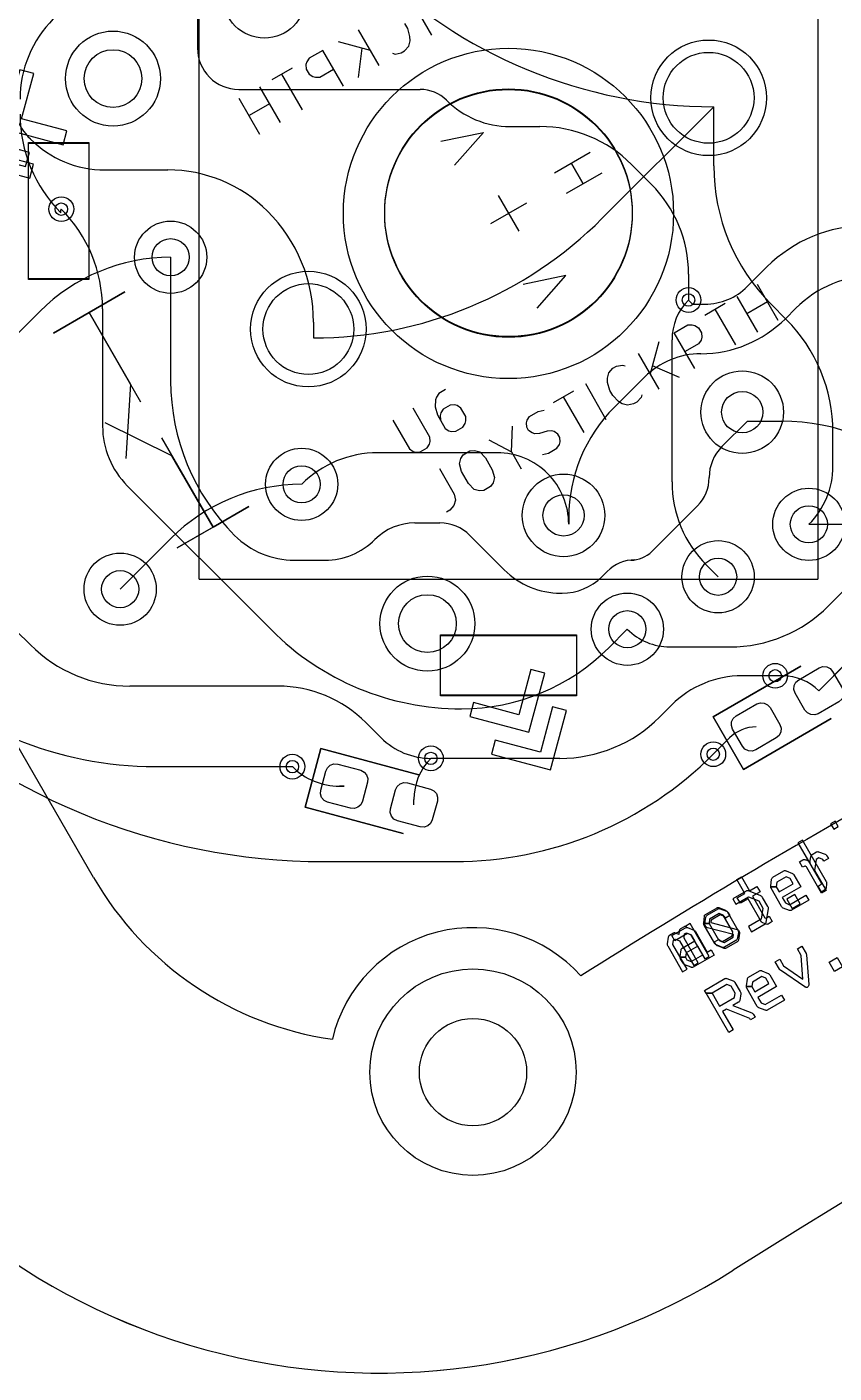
# Model space of a CAD drawing. Header units: millimetres. Extents: x -220 to 263, y -14 to 135.
# Drawn here: x 29.19 to 48.75, y -14.29 to 18.31 of the extents above; entities that cross this region are included whole.
import ezdxf

# ---------------------------------------------------------------- set-up
doc = ezdxf.new("R2010")
doc.units = ezdxf.units.MM
doc.layers.get('0').update_dxf_attribs({"color": 96, "lineweight": 25, "true_color": 0x008000})
for name, color, linetype, lineweight, true_color in [('livello 10', 6, 'Continuous', 25, 0xff00ff), ('livello 11', 30, 'Continuous', 25, 0xff7f00), ('livello 7', 6, 'Continuous', 25, 0xff00ff), ('livello 8', 18, 'Continuous', 25, 0x000000), ('livello 9', 18, 'Continuous', 25, 0x000000)]:
    doc.layers.add(name, color=color, linetype=linetype, lineweight=lineweight, true_color=true_color)

msp = doc.modelspace()

# ---------------------------------------------------------------- linework, layer by layer
msp.add_circle((40, -7), 2.5)
for centre, radius, start, end in [((135.898, -152.987), 167.216, 80.73541, 122.39677), ((37.735, 1.714), 16, 210, 302.3968)]:
    msp.add_arc(centre, radius, start, end)
at = {"layer": 'livello 10', "flags": 128}
msp.add_lwpolyline([(30.807, -2.287), (20.077, 16.299)], dxfattribs=at)
msp.add_lwpolyline([(30.807, -2.286, 0.229872), (36.592, -6.204)], format="xyb", dxfattribs=at)
at = {"layer": 'livello 10'}
msp.add_circle((40, -7), 1.3, dxfattribs=at)
for centre, radius, start, end in [((135.898, -152.987), 167.216, 80.73541, 122.39677), ((135.898, -152.987), 175.216, 116.08369, 122.16874), ((40, -7), 3.5, 41.7621, 166.8591), ((37.735, 1.714), 16, 210, 302.3968)]:
    msp.add_arc(centre, radius, start, end, dxfattribs=at)
at = {"layer": 'livello 11', "color": 139, "true_color": 0x174d58, "flags": 128}
for points in [[(39.003, 18.114), (38.503, 18.98)], [(38.417, 18.271), (38.346, 18.395)], [(38.471, 18.083), (38.417, 18.271)], [(36.729, 17.957), (37.51, 17.747)], [(37.724, 17.376), (37.224, 18.242)], [(38.443, 17.846), (38.478, 17.976)], [(38.478, 17.976), (38.471, 18.083)], [(36.358, 17.742), (36.028, 17.552)], [(36.858, 16.876), (36.358, 17.742)], [(37.229, 17.091), (37.315, 17.8)], [(38.048, 17.673), (38.113, 17.656)], [(38.113, 17.656), (38.26, 17.686)], [(38.26, 17.686), (38.343, 17.733)], [(38.343, 17.733), (38.443, 17.846)], [(35.616, 17.314), (35.121, 17.028)], [(35.97, 17.463), (35.952, 17.398)], [(35.952, 17.398), (35.959, 17.292)], [(35.959, 17.292), (36.03, 17.168)], [(36.028, 17.552), (35.97, 17.463)], [(36.29, 17.098), (36.62, 17.289)], [(30.159, 15.794), (29.059, 16.085), (29.357, 17.184), (29.019, 17.274), (28.634, 15.84), (30.069, 15.456), (30.159, 15.794)], [(35.868, 16.305), (35.368, 17.171)], [(36.03, 17.168), (36.119, 17.109)], [(36.119, 17.109), (36.184, 17.092)], [(36.184, 17.092), (36.29, 17.098)], [(29.25, 15.269), (28.15, 15.56), (28.448, 16.659), (28.109, 16.749), (27.724, 15.315), (29.159, 14.93), (29.25, 15.269)], [(35.332, 15.995), (34.832, 16.861)], [(34.837, 15.71), (34.337, 16.576)], [(35.07, 16.449), (34.576, 16.163)], [(39.219, 15.542), (40.251, 15.753)], [(40.251, 15.753), (39.552, 14.965)], [(42.841, 15.269), (41.975, 14.769)], [(42.387, 15.007), (42.673, 14.512)], [(43.126, 14.774), (42.26, 14.274)], [(29.834, 10.893), (31.566, 11.893)], [(31.566, 11.893), (30.7, 11.393)], [(30.7, 11.393), (31.7, 9.661)], [(31.7, 9.661), (31.584, 7.862)], [(32.45, 8.362), (33.7, 6.197)], [(33.7, 6.197), (34.566, 6.697)], [(33.7, 6.197), (32.834, 5.697)], [(41.402, 2.755), (41.111, 1.655), (40.012, 1.953), (39.922, 1.615), (41.356, 1.23), (41.74, 2.665), (41.402, 2.755)], [(45.818, 1.605), (47.948, 2.835)], [(41.927, 1.846), (41.636, 0.746), (40.537, 1.044), (40.447, 0.705), (41.882, 0.32), (42.266, 1.755), (41.927, 1.846)], [(46.552, 0.332), (45.818, 1.605)], [(48.683, 1.562), (46.552, 0.332)], [(35.929, -0.581), (36.309, 0.839)], [(36.309, 0.839), (38.685, 0.202)], [(38.305, -1.218), (35.929, -0.581)], [(48.777, -0.921), (48.667, -0.984), (48.744, -1.117), (48.853, -1.053), (48.777, -0.921)], [(48.444, -2.429), (48.44, -2.456), (48.363, -2.501), (48.438, -2.631), (48.539, -2.572), (48.55, -2.563), (48.559, -2.55), (48.564, -2.536), (48.565, -2.53), (48.578, -2.447), (48.579, -2.432), (48.577, -2.416), (48.572, -2.401), (48.568, -2.393), (47.983, -1.38), (47.874, -1.443), (48.444, -2.429)], [(46.294, -2.804), (46.368, -2.932), (46.674, -2.755), (46.927, -2.853), (47.027, -3.027), (46.981, -3.298), (46.68, -3.472), (46.753, -3.599), (47.077, -3.411), (47.09, -3.402), (47.099, -3.389), (47.105, -3.374), (47.105, -3.371), (47.16, -3.044), (47.16, -3.029), (47.158, -3.014), (47.153, -3), (47.149, -2.991), (47.019, -2.766), (47.011, -2.754), (47, -2.742), (46.987, -2.734), (46.978, -2.73), (46.673, -2.612), (46.659, -2.607), (46.643, -2.606), (46.628, -2.611), (46.624, -2.613), (46.294, -2.804)], [(47.8, -2.699), (47.604, -2.812), (47.733, -3.035), (47.929, -2.922), (47.8, -2.699)], [(45.961, -3.013), (46.117, -3.077), (46.124, -3.081), (46.137, -3.089), (46.149, -3.098), (46.158, -3.11), (46.419, -3.561), (46.424, -3.571), (46.429, -3.585), (46.432, -3.601), (46.431, -3.617), (46.4, -3.776), (46.395, -3.79), (46.386, -3.803), (46.373, -3.813), (46.097, -3.972), (46.092, -3.976), (46.078, -3.981), (46.063, -3.982), (46.048, -3.978), (45.9, -3.92), (45.893, -3.917), (45.879, -3.907), (45.868, -3.897), (45.858, -3.885), (45.6, -3.437), (45.598, -3.432), (45.592, -3.418), (45.59, -3.402), (45.591, -3.397), (45.722, -3.397), (45.953, -3.796), (46.048, -3.835), (46.278, -3.702), (46.295, -3.598), (46.065, -3.2), (45.964, -3.159), (45.733, -3.293), (45.722, -3.397), (45.591, -3.397), (45.591, -3.387), (45.607, -3.225), (45.609, -3.215), (45.614, -3.2), (45.623, -3.188), (45.635, -3.179), (45.914, -3.018), (45.917, -3.016), (45.931, -3.011), (45.946, -3.01), (45.961, -3.013)], [(45.003, -3.816), (45.349, -4.414), (45.459, -4.35), (45.114, -3.752), (45.127, -3.65), (45.172, -3.625), (45.273, -3.662), (45.617, -4.259), (45.726, -4.196), (45.265, -3.397), (45.155, -3.461), (45.169, -3.479), (45.17, -3.477), (45.155, -3.472), (45.139, -3.472), (45.124, -3.476), (45.12, -3.478), (45.028, -3.532), (45.016, -3.541), (45.007, -3.552), (45.001, -3.566), (44.999, -3.576), (44.989, -3.663), (44.906, -3.631), (44.891, -3.627), (44.875, -3.627), (44.86, -3.631), (44.856, -3.634), (44.76, -3.689), (44.748, -3.698), (44.739, -3.711), (44.734, -3.726), (44.733, -3.732), (44.709, -3.889), (44.708, -3.905), (44.709, -3.92), (44.714, -3.935), (44.719, -3.943), (45.08, -4.569), (45.19, -4.506), (44.843, -3.905), (44.859, -3.805), (44.907, -3.778), (45.003, -3.816)]]:
    msp.add_lwpolyline(points, dxfattribs=at)
at = {"layer": 'livello 11', "color": 168, "true_color": 0x0d115e, "flags": 128}
for points in [[(29.347, 14.988), (28.247, 15.279), (28.545, 16.377), (28.207, 16.468), (27.822, 15.033), (29.257, 14.649), (29.347, 14.988)], [(42.841, 15.269), (41.975, 14.769)], [(42.673, 14.512), (42.387, 15.007)], [(43.126, 14.774), (42.26, 14.274)], [(41.293, 14.045), (40.427, 13.545)], [(40.61, 14.228), (41.11, 13.362)], [(42.251, 12.289), (41.219, 12.078)], [(41.552, 11.501), (42.251, 12.289)], [(47.397, 11.205), (46.897, 12.071)], [(30.7, 11.393), (31.566, 11.893)], [(46.902, 10.919), (46.402, 11.785)], [(45.618, 11.333), (46.113, 11.619)], [(46.366, 10.61), (45.866, 11.476)], [(46.64, 11.373), (47.135, 11.659)], [(30.7, 11.393), (29.834, 10.893)], [(31.95, 9.228), (30.7, 11.393)], [(44.876, 10.904), (45.206, 11.095)], [(45.206, 11.095), (45.312, 11.101)], [(45.312, 11.101), (45.377, 11.084)], [(45.377, 11.084), (45.466, 11.025)], [(45.376, 10.038), (44.876, 10.904)], [(45.466, 11.025), (45.537, 10.901)], [(45.544, 10.795), (45.526, 10.73)], [(45.537, 10.901), (45.544, 10.795)], [(44.505, 10.69), (44.296, 9.909)], [(45.468, 10.641), (45.138, 10.451)], [(45.526, 10.73), (45.468, 10.641)], [(43.474, 10.095), (43.621, 10.125)], [(43.621, 10.125), (43.686, 10.107)], [(44.51, 9.538), (44.01, 10.404)], [(43.257, 9.804), (43.291, 9.934)], [(43.263, 9.698), (43.257, 9.804)], [(43.291, 9.934), (43.391, 10.047)], [(43.391, 10.047), (43.474, 10.095)], [(45.005, 9.824), (44.348, 10.104)], [(39.336, 9.53), (39.171, 9.435)], [(41.948, 9.214), (42.443, 9.499)], [(43.231, 8.8), (42.731, 9.666)], [(43.317, 9.509), (43.263, 9.698)], [(43.388, 9.386), (43.317, 9.509)], [(39.094, 9.281), (39.084, 9.11)], [(39.112, 9.346), (39.094, 9.281)], [(39.171, 9.435), (39.112, 9.346)], [(39.444, 9.153), (39.279, 9.058)], [(39.55, 9.159), (39.444, 9.153)], [(39.615, 9.142), (39.55, 9.159)], [(39.704, 9.083), (39.615, 9.142)], [(42.695, 8.491), (42.195, 9.357)], [(43.525, 9.244), (43.388, 9.386)], [(43.614, 9.186), (43.525, 9.244)], [(43.744, 9.151), (43.614, 9.186)], [(43.891, 9.181), (43.744, 9.151)], [(43.974, 9.229), (43.891, 9.181)], [(44.074, 9.341), (43.974, 9.229)], [(44.091, 9.406), (44.074, 9.341)], [(38.957, 8.377), (38.552, 9.078)], [(39.084, 9.11), (39.138, 8.921)], [(39.138, 8.921), (39.328, 8.591)], [(39.22, 8.969), (39.203, 8.904)], [(39.203, 8.904), (39.209, 8.797)], [(39.279, 9.058), (39.22, 8.969)], [(39.823, 8.877), (39.704, 9.083)], [(39.829, 8.771), (39.823, 8.877)], [(41.312, 8.792), (41.37, 8.88)], [(41.37, 8.88), (41.577, 8.999)], [(41.577, 8.999), (41.724, 9.03)], [(32.7, 7.929), (31.084, 8.728)], [(38.057, 8.792), (38.462, 8.091)], [(39.328, 8.591), (39.417, 8.533)], [(39.417, 8.533), (39.482, 8.515)], [(39.482, 8.515), (39.588, 8.522)], [(39.588, 8.522), (39.753, 8.617)], [(39.753, 8.617), (39.812, 8.706)], [(39.812, 8.706), (39.829, 8.771)], [(40.931, 8.022), (40.958, 8.642)], [(41.294, 8.726), (41.312, 8.792)], [(41.301, 8.62), (41.294, 8.726)], [(41.348, 8.538), (41.301, 8.62)], [(41.437, 8.479), (41.348, 8.538)], [(41.502, 8.462), (41.437, 8.479)], [(41.797, 8.522), (41.609, 8.468)], [(41.904, 8.528), (41.797, 8.522)], [(41.969, 8.511), (41.904, 8.528)], [(42.058, 8.452), (41.969, 8.511)], [(38.887, 8.117), (38.946, 8.206)], [(38.946, 8.206), (38.963, 8.271)], [(38.963, 8.271), (38.957, 8.377)], [(40.381, 8.309), (40.931, 8.022)], [(41.609, 8.468), (41.502, 8.462)], [(42.035, 8.11), (42.094, 8.198)], [(42.105, 8.37), (42.058, 8.452)], [(42.094, 8.198), (42.112, 8.264)], [(42.112, 8.264), (42.105, 8.37)], [(33.7, 6.197), (32.7, 7.929)], [(38.462, 8.091), (38.551, 8.033)], [(38.551, 8.033), (38.616, 8.015)], [(38.616, 8.015), (38.722, 8.022)], [(38.722, 8.022), (38.887, 8.117)], [(39.669, 7.733), (39.704, 7.863)], [(39.704, 7.863), (39.762, 7.952)], [(39.762, 7.952), (39.927, 8.047)], [(39.927, 8.047), (40.033, 8.053)], [(40.033, 8.053), (40.163, 8.019)], [(40.163, 8.019), (40.3, 7.877)], [(40.3, 7.877), (40.467, 7.589)], [(40.931, 8.022), (41.169, 7.61)], [(41.682, 7.96), (41.829, 7.991)], [(41.829, 7.991), (42.035, 8.11)], [(39.185, 7.619), (39.542, 7)], [(39.723, 7.544), (39.669, 7.733)], [(39.889, 7.255), (39.723, 7.544)], [(40.467, 7.589), (40.521, 7.4)], [(40.026, 7.114), (39.889, 7.255)], [(40.427, 7.181), (40.262, 7.086)], [(40.486, 7.27), (40.427, 7.181)], [(40.521, 7.4), (40.486, 7.27)], [(39.572, 6.852), (39.537, 6.722)], [(39.542, 7), (39.572, 6.852)], [(40.156, 7.079), (40.026, 7.114)], [(40.262, 7.086), (40.156, 7.079)], [(32.834, 5.697), (34.566, 6.697)], [(34.566, 6.697), (33.7, 6.197)], [(39.437, 6.61), (39.355, 6.562)], [(39.537, 6.722), (39.437, 6.61)], [(41.402, 2.755), (41.111, 1.655), (40.012, 1.953), (39.922, 1.615), (41.356, 1.23), (41.74, 2.665), (41.402, 2.755)], [(47.948, 2.835), (45.818, 1.605)], [(41.927, 1.846), (41.636, 0.746), (40.537, 1.044), (40.447, 0.705), (41.882, 0.32), (42.266, 1.755), (41.927, 1.846)], [(45.818, 1.605), (46.552, 0.332)], [(46.552, 0.332), (48.683, 1.562)], [(36.309, 0.839), (35.929, -0.581)], [(38.685, 0.202), (36.309, 0.839)], [(35.929, -0.581), (38.305, -1.218)], [(48.273, -2.113), (48.555, -2.6), (48.448, -2.662), (48.089, -2.042), (48.08, -2.03), (48.068, -2.02), (48.058, -2.015), (48.042, -2.013), (48.027, -2.016), (48.025, -2.017), (47.989, -2.038), (47.912, -1.906), (47.995, -1.859), (48.01, -1.853), (48.027, -1.851), (48.044, -1.852), (48.059, -1.855), (48.076, -1.86), (48.08, -1.861), (48.094, -1.866), (48.11, -1.873), (48.125, -1.882), (48.138, -1.892), (48.149, -1.903), (48.159, -1.915), (48.164, -1.923), (48.167, -1.929), (48.19, -1.775), (48.194, -1.76), (48.201, -1.746), (48.211, -1.735), (48.217, -1.731), (48.325, -1.668), (48.339, -1.662), (48.355, -1.66), (48.369, -1.663), (48.376, -1.666), (48.533, -1.724), (48.547, -1.73), (48.559, -1.74), (48.569, -1.751), (48.576, -1.761), (48.613, -1.826), (48.504, -1.889), (48.482, -1.85), (48.378, -1.813), (48.317, -1.849), (48.273, -2.113)], [(47.075, -3.259), (47.1, -3.27), (47.177, -3.225), (47.252, -3.355), (47.151, -3.413), (47.137, -3.419), (47.122, -3.42), (47.107, -3.417), (47.101, -3.415), (47.023, -3.385), (47.009, -3.378), (46.997, -3.369), (46.986, -3.357), (46.981, -3.349), (46.665, -2.802), (46.483, -2.907), (46.406, -2.775), (46.589, -2.67), (46.396, -2.336), (46.505, -2.273), (46.698, -2.607), (46.88, -2.502), (46.956, -2.634), (46.774, -2.739), (47.075, -3.259)], [(47.578, -2.123), (47.587, -2.127), (47.739, -2.19), (47.753, -2.197), (47.766, -2.207), (47.775, -2.219), (47.778, -2.224), (47.945, -2.512), (47.495, -2.771), (47.57, -2.902), (47.672, -2.944), (48.068, -2.716), (48.138, -2.838), (47.72, -3.08), (47.707, -3.085), (47.692, -3.087), (47.677, -3.084), (47.672, -3.082), (47.517, -3.027), (47.504, -3.019), (47.493, -3.01), (47.484, -2.998), (47.478, -2.989), (47.223, -2.547), (47.217, -2.533), (47.215, -2.518), (47.215, -2.51), (47.347, -2.51), (47.42, -2.636), (47.762, -2.439), (47.688, -2.31), (47.587, -2.27), (47.362, -2.399), (47.347, -2.51), (47.215, -2.51), (47.214, -2.503), (47.215, -2.495), (47.238, -2.328), (47.242, -2.313), (47.247, -2.299), (47.257, -2.286), (47.265, -2.28), (47.533, -2.125), (47.547, -2.12), (47.562, -2.119), (47.578, -2.123)], [(46.092, -3.228), (45.99, -3.189), (45.773, -3.315), (45.763, -3.379), (46.399, -3.542), (46.414, -3.547), (46.427, -3.554), (46.437, -3.565), (46.446, -3.577), (46.454, -3.592), (46.458, -3.607), (46.46, -3.623), (46.459, -3.635), (46.431, -3.802), (46.426, -3.818), (46.419, -3.832), (46.407, -3.843), (46.403, -3.845), (46.137, -3.999), (46.122, -4.005), (46.106, -4.006), (46.091, -4.003), (46.086, -4.001), (45.931, -3.944), (45.917, -3.937), (45.905, -3.928), (45.895, -3.915), (45.889, -3.907), (45.854, -3.845), (45.963, -3.782), (45.983, -3.816), (46.085, -3.856), (46.306, -3.728), (46.316, -3.664), (45.684, -3.502), (45.669, -3.496), (45.656, -3.487), (45.644, -3.475), (45.636, -3.466), (45.632, -3.459), (45.626, -3.445), (45.622, -3.43), (45.621, -3.414), (45.622, -3.409), (45.644, -3.243), (45.649, -3.227), (45.656, -3.214), (45.667, -3.203), (45.672, -3.199), (45.938, -3.046), (45.952, -3.04), (45.968, -3.04), (45.983, -3.042), (45.988, -3.044), (46.144, -3.102), (46.159, -3.109), (46.171, -3.118), (46.182, -3.13), (46.187, -3.138), (46.226, -3.207), (46.116, -3.27), (46.092, -3.228)], [(45.193, -3.495), (45.201, -3.499), (45.351, -3.558), (45.366, -3.565), (45.378, -3.576), (45.388, -3.588), (45.391, -3.593), (45.679, -4.092), (45.77, -4.04), (45.843, -4.166), (45.336, -4.459), (45.321, -4.465), (45.305, -4.467), (45.291, -4.464), (45.284, -4.461), (45.133, -4.398), (45.12, -4.391), (45.108, -4.382), (45.098, -4.37), (45.093, -4.362), (45.029, -4.252), (45.023, -4.237), (45.019, -4.222), (45.019, -4.216), (45.151, -4.216), (45.186, -4.276), (45.287, -4.319), (45.571, -4.155), (45.449, -3.945), (45.166, -4.108), (45.151, -4.216), (45.019, -4.216), (45.018, -4.207), (45.019, -4.199), (45.041, -4.037), (45.045, -4.022), (45.054, -4.009), (45.066, -3.998), (45.07, -3.995), (45.376, -3.819), (45.297, -3.681), (45.201, -3.643), (44.894, -3.82), (44.82, -3.692), (45.149, -3.501), (45.164, -3.495), (45.179, -3.493), (45.193, -3.495)], [(47.526, -4.424), (47.995, -4.744), (47.953, -4.171), (47.863, -4.015), (47.972, -3.952), (48.072, -4.125), (48.078, -4.138), (48.082, -4.153), (48.083, -4.16), (48.137, -4.88), (48.137, -4.895), (48.133, -4.91), (48.126, -4.925), (48.114, -4.937), (48.108, -4.941), (48.095, -4.946), (48.078, -4.948), (48.064, -4.945), (48.048, -4.939), (48.042, -4.935), (47.452, -4.531), (47.44, -4.521), (47.431, -4.509), (47.427, -4.504), (47.325, -4.325), (47.433, -4.263), (47.526, -4.424)], [(48.63, -4.337), (48.826, -4.224), (48.955, -4.447), (48.759, -4.56), (48.63, -4.337)], [(46.989, -4.54), (46.998, -4.544), (47.15, -4.607), (47.164, -4.614), (47.177, -4.624), (47.187, -4.636), (47.19, -4.641), (47.356, -4.929), (46.906, -5.188), (46.981, -5.319), (47.083, -5.362), (47.479, -5.133), (47.549, -5.256), (47.132, -5.497), (47.118, -5.503), (47.103, -5.505), (47.088, -5.502), (47.084, -5.5), (46.928, -5.444), (46.915, -5.437), (46.904, -5.427), (46.895, -5.415), (46.889, -5.407), (46.634, -4.964), (46.628, -4.95), (46.626, -4.935), (46.626, -4.927), (46.757, -4.927), (46.831, -5.054), (47.173, -4.856), (47.099, -4.727), (46.998, -4.687), (46.774, -4.817), (46.757, -4.927), (46.626, -4.927), (46.626, -4.92), (46.626, -4.912), (46.649, -4.745), (46.653, -4.73), (46.658, -4.716), (46.668, -4.703), (46.676, -4.697), (46.944, -4.543), (46.958, -4.537), (46.973, -4.536), (46.989, -4.54)], [(46.147, -4.73), (46.153, -4.732), (46.307, -4.789), (46.32, -4.796), (46.332, -4.805), (46.342, -4.817), (46.347, -4.825), (46.477, -5.05), (46.483, -5.063), (46.488, -5.078), (46.489, -5.093), (46.488, -5.103), (46.464, -5.264), (46.459, -5.279), (46.452, -5.293), (46.44, -5.304), (46.436, -5.306), (46.296, -5.388), (46.755, -5.566), (46.769, -5.573), (46.781, -5.582), (46.791, -5.594), (46.796, -5.602), (46.835, -5.671), (46.728, -5.732), (46.71, -5.7), (46.143, -5.476), (46.05, -5.53), (46.307, -5.975), (46.199, -6.038), (45.649, -5.085), (45.793, -5.085), (45.975, -5.399), (46.337, -5.19), (46.353, -5.087), (46.254, -4.915), (46.154, -4.877), (45.793, -5.085), (45.649, -5.085), (45.61, -5.018), (46.102, -4.734), (46.117, -4.728), (46.132, -4.727), (46.147, -4.73)]]:
    msp.add_lwpolyline(points, dxfattribs=at)
at = {"layer": 'livello 11', "color": 250, "true_color": 0x3d3d3d, "flags": 128}
for points in [[(29.23, 15.495), (30.69, 15.495)], [(29.23, 12.195), (29.23, 15.495)], [(30.69, 15.495), (30.69, 12.195)], [(30.69, 12.195), (29.23, 12.195)], [(39.21, 3.575), (42.51, 3.575)], [(39.21, 2.115), (39.21, 3.575)], [(42.51, 3.575), (42.51, 2.115)], [(42.51, 2.115), (39.21, 2.115)]]:
    msp.add_lwpolyline(points, dxfattribs=at)
at = {"layer": 'livello 11', "color": 250, "true_color": 0x2f2d31, "flags": 128}
for points in [[(162.819, 12.048, 0.183811), (46.307, -11.796)], [(23.879, -6.286, 0.426518), (46.307, -11.796)]]:
    msp.add_lwpolyline(points, format="xyb", dxfattribs=at)
at = {"layer": 'livello 11', "color": 139, "true_color": 0x174d58}
for radius in [4, 4, 3, 3]:
    msp.add_circle((40.86, 13.795), radius, dxfattribs=at)
at = {"layer": 'livello 11', "color": 168, "true_color": 0x0d115e}
for radius in [4, 4, 3, 3, 3]:
    msp.add_circle((40.86, 13.795), radius, dxfattribs=at)
at = {"layer": 'livello 11', "color": 250, "true_color": 0x3d3d3d}
msp.add_circle((40.86, 13.795), 3, dxfattribs=at)
at = {"layer": 'livello 11', "color": 250, "true_color": 0x2f2d31}
msp.add_circle((40, -7), 2.5, dxfattribs=at)
at = {"layer": 'livello 7', "color": 6, "true_color": 0xff00ff, "flags": 128}
for points in [[(33.36, 4.939), (33.36, 22.439)], [(48.36, 22.439), (48.36, 4.939)], [(29.23, 15.512), (30.69, 15.512)], [(29.23, 12.212), (29.23, 15.512)], [(30.69, 15.512), (30.69, 12.212)], [(30.69, 12.212), (29.23, 12.212)], [(33.36, 4.939), (48.36, 4.939)], [(39.21, 3.592), (42.51, 3.592)], [(39.21, 2.132), (39.21, 3.592)], [(42.51, 3.592), (42.51, 2.132)], [(42.51, 2.132), (39.21, 2.132)]]:
    msp.add_lwpolyline(points, dxfattribs=at)
at = {"layer": 'livello 7', "color": 6, "true_color": 0xff00ff}
msp.add_circle((40.86, 13.812), 3, dxfattribs=at)
at = {"layer": 'livello 8', "color": 163, "true_color": 0x4d7fc4, "flags": 128}
for points in [[(28.773, 16.806, 0.198912), (29.273, 15.599)], [(29.272, 15.599, 0.198913), (31.083, 14.849)], [(35.022, 13.849, 0.198912), (32.608, 14.849)], [(31.022, 11.485, 0.198909), (30.023, 13.899)], [(36.135, 11.163, 0.198915), (35.023, 13.849)], [(36.135, 10.779, 0.198913), (43.133, 13.678)], [(49.537, 13.499, 0.198912), (47.123, 12.499)], [(49.754, 12.299, 0.198903), (47.823, 11.499)], [(45.623, 11.599, 0.198908), (46.647, 12.023)], [(45.523, 10.399, 0.198906), (47.571, 11.247)], [(45.523, 10.399, 0.198925), (44.157, 9.833)], [(32.673, 9.739, 0.198912), (34.223, 5.999)], [(43.423, 9.099, 0.198917), (42.32, 6.437)], [(31.023, 8.647, 0.198912), (31.623, 7.199)], [(51.022, 7.299, 0.198912), (47.479, 8.767)], [(46.034, 8.151, 0.198919), (45.723, 7.399)], [(45.44, 6.716, 0.198904), (45.723, 7.399)], [(38.588, 6.299, 0.198894), (37.623, 5.899)], [(39.923, 5.999, 0.198914), (39.198, 6.299)], [(34.223, 5.999, 0.198912), (35.671, 5.399)], [(36.415, 5.399, 0.198927), (37.623, 5.899)], [(43.823, 5.399, 0.198885), (44.335, 5.611)], [(43.923, 5.406, 0.198905), (43.252, 5.128)], [(40.757, 5.165, 0.198912), (42.123, 4.599)], [(42.157, 4.599, 0.198913), (43.123, 4.999)], [(35.113, 3.708, 0.198912), (39.723, 1.799)], [(39.723, 1.799, 0.198912), (43.29, 3.277)], [(26.022, 2.999, 0.198913), (32.299, 0.399)], [(25.522, 2.599, 0.198912), (36.386, -1.901)], [(48.38, 2.236, 0.19891), (47.505, 2.599)], [(46.865, 1.361, 0.19894), (46.216, 1.093)], [(39.546, -1.901, 0.198913), (45.823, 0.699)], [(35.623, 0.399, 0.198914), (36.766, -0.075)], [(38.98, 0.599, 0.198923), (38.568, -0.396)]]:
    msp.add_lwpolyline(points, format="xyb", dxfattribs=at)
for points in [[(43.133, 13.678), (45.835, 16.379)], [(31.083, 14.849), (32.608, 14.849)], [(32.673, 12.735), (32.673, 9.739)], [(46.647, 12.023), (47.123, 12.499)], [(31.023, 11.485), (31.023, 8.647)], [(45.223, 11.699), (45.323, 11.599)], [(45.323, 11.599), (45.623, 11.599)], [(47.823, 11.499), (47.571, 11.247)], [(36.135, 11.163), (36.135, 10.779)], [(44.157, 9.833), (43.423, 9.099)], [(46.65, 8.767), (46.034, 8.151)], [(46.65, 8.767), (47.479, 8.767)], [(31.623, 7.199), (35.113, 3.708)], [(45.44, 6.716), (45.223, 6.499)], [(38.588, 6.299), (39.198, 6.299)], [(42.32, 6.437), (42.32, 6.267)], [(45.223, 6.499), (44.335, 5.611)], [(48.14, 6.267), (49.652, 6.267)], [(39.923, 5.999), (40.757, 5.165)], [(35.671, 5.399), (36.415, 5.399)], [(43.123, 4.999), (43.252, 5.128)], [(42.123, 4.599), (42.157, 4.599)], [(43.29, 3.277), (43.74, 3.727)], [(47.807, 2.18), (47.777, 2.267), (47.783, 2.36), (47.824, 2.443), (47.894, 2.504), (48.392, 2.792), (48.48, 2.821), (48.572, 2.815), (48.655, 2.774), (48.716, 2.705), (48.954, 2.293), (48.983, 2.206), (48.977, 2.113), (48.936, 2.03), (48.867, 1.969), (48.369, 1.681), (48.281, 1.652), (48.189, 1.658), (48.105, 1.699), (48.044, 1.768), (47.807, 2.18)], [(48.921, 2.777), (48.38, 2.236)], [(47.505, 2.599), (47.323, 2.599)], [(46.291, 1.305), (46.262, 1.392), (46.268, 1.485), (46.309, 1.568), (46.378, 1.629), (46.876, 1.917), (46.964, 1.946), (47.056, 1.94), (47.14, 1.899), (47.201, 1.83), (47.438, 1.418), (47.468, 1.331), (47.462, 1.238), (47.421, 1.155), (47.351, 1.094), (46.853, 0.806), (46.765, 0.777), (46.673, 0.783), (46.59, 0.824), (46.529, 0.893), (46.291, 1.305)], [(46.216, 1.093), (45.823, 0.699)], [(32.299, 0.399), (35.623, 0.399)], [(36.432, 0.291), (36.473, 0.374), (36.542, 0.435), (36.63, 0.465), (36.723, 0.459), (37.278, 0.31), (37.361, 0.269), (37.422, 0.199), (37.452, 0.111), (37.446, 0.019), (37.323, -0.44), (37.282, -0.523), (37.212, -0.584), (37.125, -0.614), (37.032, -0.608), (36.477, -0.459), (36.394, -0.418), (36.332, -0.348), (36.303, -0.261), (36.309, -0.168), (36.432, 0.291)], [(38.122, -0.162), (38.163, -0.079), (38.233, -0.018), (38.32, 0.012), (38.413, 0.006), (38.968, -0.143), (39.051, -0.184), (39.113, -0.254), (39.142, -0.342), (39.136, -0.434), (39.013, -0.893), (38.972, -0.976), (38.903, -1.037), (38.815, -1.067), (38.722, -1.061), (38.167, -0.912), (38.084, -0.871), (38.023, -0.801), (37.993, -0.714), (37.999, -0.621), (38.122, -0.162)], [(36.877, -0.075), (36.766, -0.075)], [(38.568, -0.528), (38.568, -0.396)], [(36.386, -1.901), (39.546, -1.901)]]:
    msp.add_lwpolyline(points, dxfattribs=at)
at = {"layer": 'livello 8', "color": 163, "true_color": 0x4d7fc4}
for centre, radius in [((34.945, 19.041), 1), ((31.276, 17.061), 1.15), ((31.276, 17.061), 1.15), ((45.71, 16.595), 1.4), ((32.673, 12.735), 0.875), ((32.673, 12.735), 0.875), ((36.01, 10.995), 1.4), ((46.525, 8.983), 1), ((35.848, 7.236), 0.875), ((35.848, 7.236), 0.875), ((42.195, 6.483), 1), ((48.14, 6.267), 0.875), ((45.94, 4.997), 0.875), ((31.449, 4.696), 0.875), ((31.449, 4.696), 0.875), ((38.896, 3.862), 1.15), ((38.896, 3.862), 1.15), ((43.74, 3.727), 0.875)]:
    msp.add_circle(centre, radius, dxfattribs=at)
at = {"layer": 'livello 8', "color": 7}
for centre, radius in [((31.276, 17.061), 0.7), ((31.276, 17.061), 0.7), ((45.71, 16.595), 1.1), ((30.023, 13.899), 0.15), ((32.673, 12.735), 0.45), ((32.673, 12.735), 0.45), ((36.01, 10.995), 1.1), ((45.223, 11.699), 0.15), ((46.525, 8.983), 0.5), ((35.848, 7.236), 0.45), ((35.848, 7.236), 0.45), ((42.195, 6.483), 0.5), ((48.14, 6.267), 0.45), ((45.94, 4.997), 0.45), ((31.449, 4.696), 0.45), ((31.449, 4.696), 0.45), ((38.896, 3.862), 0.7), ((38.896, 3.862), 0.7), ((43.74, 3.727), 0.45), ((47.323, 2.599), 0.15), ((38.98, 0.599), 0.15), ((45.823, 0.699), 0.15), ((35.623, 0.399), 0.15)]:
    msp.add_circle(centre, radius, dxfattribs=at)
at = {"layer": 'livello 8', "color": 7, "true_color": 0xececec}
for centre in [(30.023, 13.899), (45.223, 11.699), (47.323, 2.599), (45.823, 0.699), (35.623, 0.399), (38.98, 0.599)]:
    msp.add_circle(centre, 0.3, dxfattribs=at)
at = {"layer": 'livello 9', "color": 22, "true_color": 0xc83434, "flags": 128}
for points in [[(37.462, 19.847, 0.198913), (45.835, 16.379)], [(29.828, 18.504, 0.19892), (29.023, 16.561)], [(33.323, 17.799, 0.414214), (34.323, 16.799)], [(39.359, 16.535, 0.198909), (38.722, 16.799)], [(39.359, 16.535, 0.198906), (40.895, 15.899)], [(29.023, 16.199, 0.198907), (30.012, 13.809)], [(43.842, 14.98, 0.198906), (41.623, 15.899)], [(45.835, 14.95, 0.198911), (47.223, 11.599)], [(45.223, 12.326, 0.198912), (44.323, 14.499)], [(30.023, 13.899, 0.199432), (30.012, 13.875)], [(32.673, 12.735, 0.198912), (29.499, 11.42)], [(45.223, 11.699, 0.198929), (44.823, 10.733)], [(48.722, 8.499, 0.198915), (47.591, 11.23)], [(37.691, 7.999, 0.198909), (35.848, 7.236)], [(42.32, 6.267, 0.414214), (40.587, 7.999)], [(48.14, 6.267, 0.1989), (48.723, 7.674)], [(35.848, 7.236, 0.19891), (32.674, 5.921)], [(44.823, 7.299, 0.198912), (45.661, 5.276)], [(46.223, 3.299, 0.198907), (48.612, 4.289)], [(43.74, 3.727, 0.198909), (44.772, 3.299)], [(29.273, 3.349, 0.198912), (31.687, 2.349)], [(37.406, 1.465, 0.198912), (35.273, 2.349)], [(46.523, 2.599, 0.198923), (44.815, 1.892)], [(48.38, 2.236, 0.19891), (47.505, 2.599)], [(42.108, 0.599, 0.19892), (44.523, 1.599)], [(46.865, 1.361, 0.198916), (46.216, 1.093)], [(37.773, 1.099, 0.198912), (38.98, 0.599)], [(35.623, 0.399, 0.198914), (36.766, -0.075)], [(38.98, 0.599, 0.198923), (38.568, -0.396)]]:
    msp.add_lwpolyline(points, format="xyb", dxfattribs=at)
for points in [[(33.323, 18.886), (33.323, 17.799)], [(34.323, 16.799), (38.722, 16.799)], [(45.835, 14.95), (45.835, 16.379)], [(40.895, 15.899), (41.623, 15.899)], [(43.842, 14.98), (44.323, 14.499)], [(30.012, 13.809), (30.012, 13.875)], [(45.223, 12.326), (45.223, 11.699)], [(28.274, 10.195), (29.499, 11.42)], [(47.591, 11.23), (47.223, 11.599)], [(44.823, 7.299), (44.823, 10.733)], [(48.723, 7.674), (48.723, 8.499)], [(40.587, 7.999), (37.691, 7.999)], [(31.449, 4.696), (32.674, 5.921)], [(48.612, 4.289), (50.323, 5.999)], [(45.94, 4.997), (45.661, 5.276)], [(29.273, 3.349), (28.924, 3.697)], [(44.772, 3.299), (46.223, 3.299)], [(48.38, 2.236), (49.086, 2.943)], [(47.807, 2.18), (47.777, 2.267), (47.783, 2.36), (47.824, 2.443), (47.894, 2.504), (48.392, 2.792), (48.48, 2.821), (48.572, 2.815), (48.655, 2.774), (48.716, 2.705), (48.954, 2.293), (48.983, 2.206), (48.977, 2.113), (48.936, 2.03), (48.867, 1.969), (48.369, 1.681), (48.281, 1.652), (48.189, 1.658), (48.105, 1.699), (48.044, 1.768), (47.807, 2.18)], [(35.273, 2.349), (31.687, 2.349)], [(47.273, 2.599), (46.523, 2.599)], [(47.505, 2.599), (47.273, 2.599)], [(48.38, 2.236), (48.368, 2.249)], [(44.815, 1.892), (44.523, 1.599)], [(46.291, 1.305), (46.262, 1.392), (46.268, 1.485), (46.309, 1.568), (46.378, 1.629), (46.876, 1.917), (46.964, 1.946), (47.056, 1.94), (47.14, 1.899), (47.201, 1.83), (47.438, 1.418), (47.468, 1.331), (47.462, 1.238), (47.421, 1.155), (47.351, 1.094), (46.853, 0.806), (46.765, 0.777), (46.673, 0.783), (46.59, 0.824), (46.529, 0.893), (46.291, 1.305)], [(37.773, 1.099), (37.406, 1.465)], [(45.823, 0.699), (46.216, 1.093)], [(36.432, 0.291), (36.473, 0.374), (36.542, 0.435), (36.63, 0.465), (36.723, 0.459), (37.278, 0.31), (37.361, 0.269), (37.422, 0.199), (37.452, 0.111), (37.446, 0.019), (37.323, -0.44), (37.282, -0.523), (37.212, -0.584), (37.125, -0.614), (37.032, -0.608), (36.477, -0.459), (36.394, -0.418), (36.332, -0.348), (36.303, -0.261), (36.309, -0.168), (36.432, 0.291)], [(42.108, 0.599), (38.98, 0.599)], [(38.122, -0.162), (38.163, -0.079), (38.233, -0.018), (38.32, 0.012), (38.413, 0.006), (38.968, -0.143), (39.051, -0.184), (39.113, -0.254), (39.142, -0.342), (39.136, -0.434), (39.013, -0.893), (38.972, -0.976), (38.903, -1.037), (38.815, -1.067), (38.722, -1.061), (38.167, -0.912), (38.084, -0.871), (38.023, -0.801), (37.993, -0.714), (37.999, -0.621), (38.122, -0.162)], [(36.766, -0.075), (36.877, -0.075)], [(38.568, -0.528), (38.568, -0.396)]]:
    msp.add_lwpolyline(points, dxfattribs=at)
at = {"layer": 'livello 9', "color": 22, "true_color": 0xc83434}
for centre, radius in [((34.945, 19.041), 1), ((31.276, 17.061), 1.15), ((31.276, 17.061), 1.15), ((45.71, 16.595), 1.4), ((32.673, 12.735), 0.875), ((32.673, 12.735), 0.875), ((36.01, 10.995), 1.4), ((46.525, 8.983), 1), ((35.848, 7.236), 0.875), ((35.848, 7.236), 0.875), ((42.195, 6.483), 1), ((48.14, 6.267), 0.875), ((45.94, 4.997), 0.875), ((31.449, 4.696), 0.875), ((31.449, 4.696), 0.875), ((38.896, 3.862), 1.15), ((38.896, 3.862), 1.15), ((43.74, 3.727), 0.875)]:
    msp.add_circle(centre, radius, dxfattribs=at)
at = {"layer": 'livello 9', "color": 7}
for centre, radius in [((31.276, 17.061), 0.7), ((31.276, 17.061), 0.7), ((45.71, 16.595), 1.1), ((30.023, 13.899), 0.15), ((32.673, 12.735), 0.45), ((32.673, 12.735), 0.45), ((36.01, 10.995), 1.1), ((45.223, 11.699), 0.15), ((46.525, 8.983), 0.5), ((35.848, 7.236), 0.45), ((35.848, 7.236), 0.45), ((42.195, 6.483), 0.5), ((48.14, 6.267), 0.45), ((45.94, 4.997), 0.45), ((31.449, 4.696), 0.45), ((31.449, 4.696), 0.45), ((38.896, 3.862), 0.7), ((38.896, 3.862), 0.7), ((43.74, 3.727), 0.45), ((47.323, 2.599), 0.15), ((38.98, 0.599), 0.15), ((45.823, 0.699), 0.15), ((35.623, 0.399), 0.15)]:
    msp.add_circle(centre, radius, dxfattribs=at)
at = {"layer": 'livello 9', "color": 7, "true_color": 0xececec}
for centre in [(30.023, 13.899), (45.223, 11.699), (47.323, 2.599), (45.823, 0.699), (35.623, 0.399), (38.98, 0.599)]:
    msp.add_circle(centre, 0.3, dxfattribs=at)

doc.saveas('drawing.dxf')
